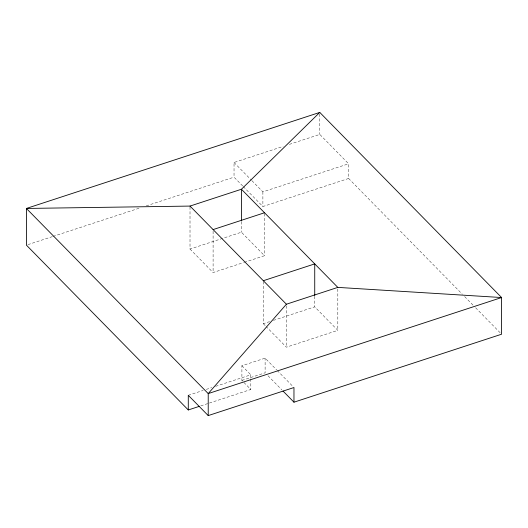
<?xml version="1.0" encoding="UTF-8"?>
<svg xmlns="http://www.w3.org/2000/svg" width="528" height="528" viewBox="0 0 528 528"><rect width="100%" height="100%" fill="white"/><g stroke="black" fill="none" stroke-linecap="round" stroke-linejoin="round"><path stroke-width="0.4" stroke-dasharray="2.64 1.98" d="M242.695 185.968L234.036 177.157L234.036 162.485L283.14 146.408M289.377 144.368L319.777 134.416L348.625 163.792L348.625 178.464L462.343 294.254M27.964 244.616L52.259 236.663M53.038 236.405L140.012 207.933M146.282 205.88L234.036 177.157M251.922 180.695L262.885 191.855L348.625 163.792M243.269 186.556L262.885 206.527L348.625 178.464M190.014 206.89L190.014 249.044L241.428 232.214L264.508 255.717L244.259 262.35M190.014 249.044L213.101 272.547L243.481 262.607M263.32 281.53L263.32 323.684L269.551 321.644M273.445 320.371L314.734 306.854L337.814 330.356L286.407 347.186L266.204 326.621M209.392 403.055L250.813 389.492L241.903 380.417L241.903 365.746L265.115 358.149L276.652 369.897M188.285 395.294L203.135 390.43M206.263 389.407L211.735 387.618M215.642 386.338L250.813 374.821L250.813 378.081M241.903 380.417L265.115 372.821L265.115 358.149M200.792 405.867L208.606 403.306M464.653 296.604L473.312 305.422M475.622 307.771L500.445 333.043M234.036 162.485L251.348 180.107M263.32 323.684L265.63 326.033M277.233 370.484L293.383 386.938M268 375.758L281.846 389.855M241.903 365.746L250.813 374.821M337.814 289.007L337.814 330.356M319.777 114.041L319.777 134.416M314.734 296.261L314.734 306.854M286.407 305.837L286.407 347.186M264.508 213.563L264.508 255.717M262.885 191.855L262.885 206.527M250.813 378.899L250.813 389.492M241.428 221.621L241.428 232.214M213.101 231.198L213.101 272.547"/><path stroke-width="0.79" d="M319.777 112.411L241.428 189.248L190.014 206.078L26.4 208.448L208.223 393.584L501.6 297.541L337.814 287.39L286.407 304.22L208.223 393.584L208.223 415.589L293.964 387.526L293.964 402.191L501.6 334.217L501.6 297.541L319.777 112.411L26.4 208.448L26.4 245.131L188.285 409.959L199.228 406.382M213.101 229.588L264.508 212.758M263.32 280.718L314.734 263.888L314.734 295.442M337.814 287.39L241.428 189.248L241.428 220.803M190.014 206.078L286.407 304.22M283.001 391.03L293.964 402.191M208.223 415.589L188.285 395.294L188.285 409.959"/></g></svg>
